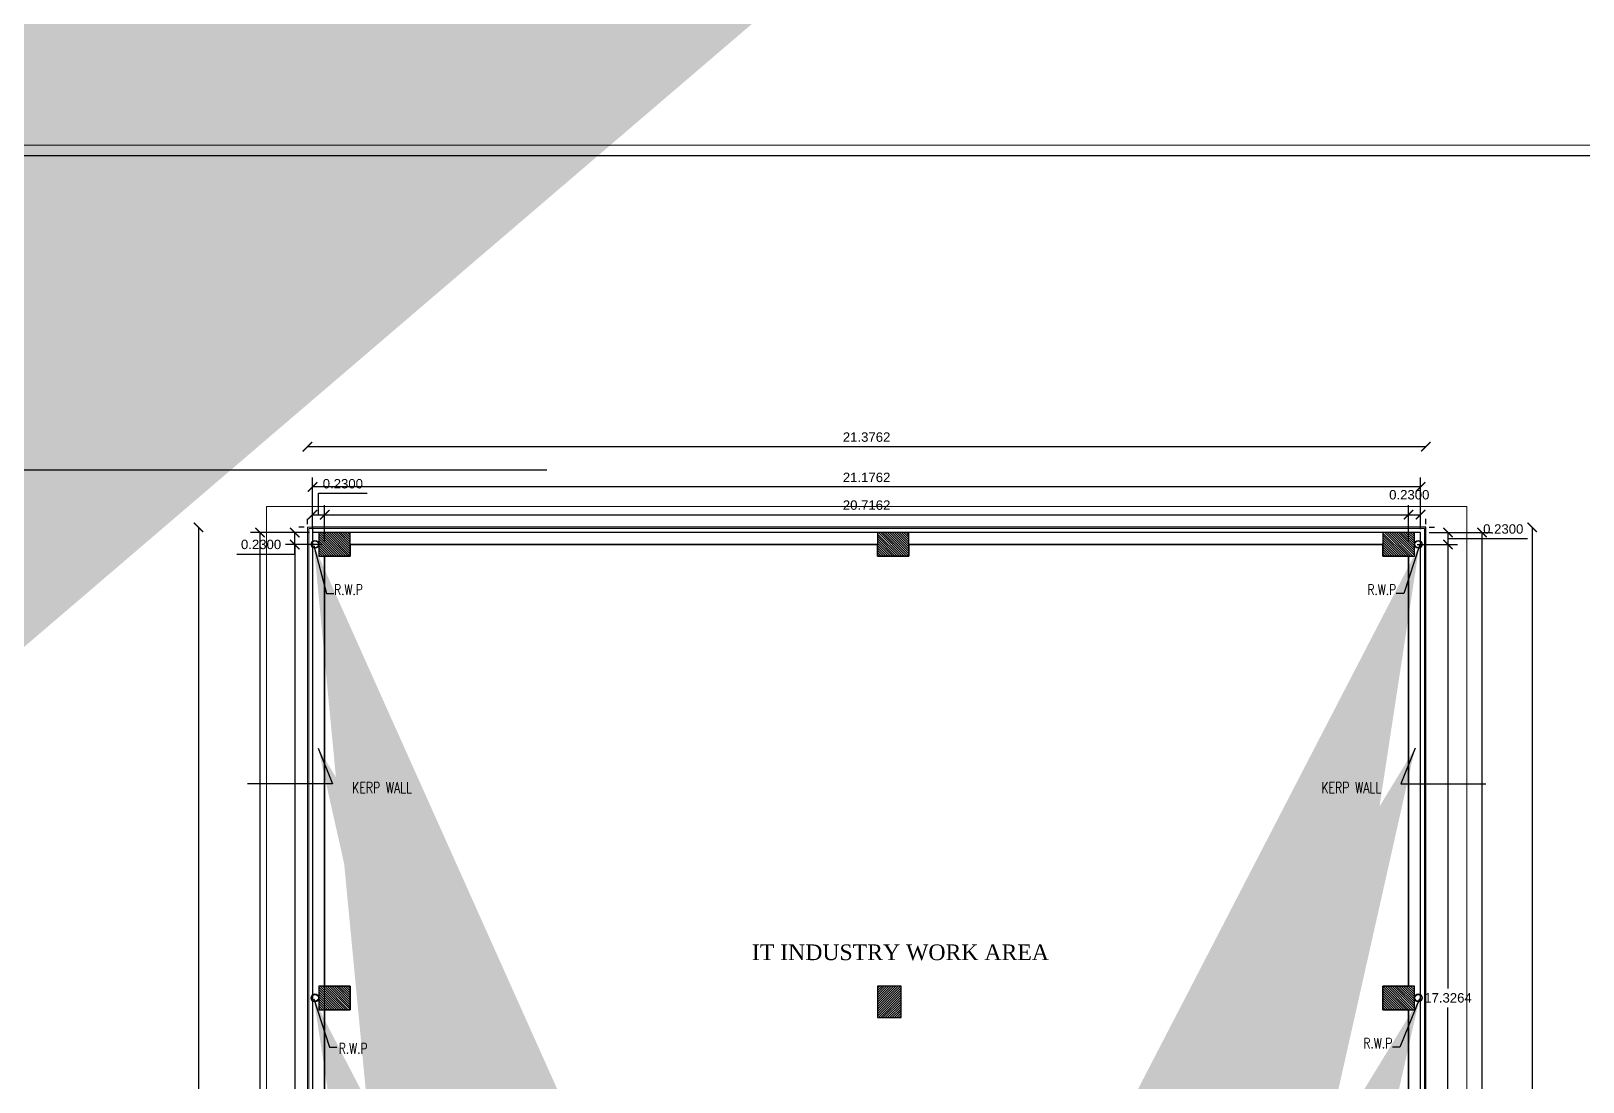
# Model space of a CAD drawing. Header units: metres. Extents: x -1560916 to -1560612, y 43591 to 43809.
# Drawn here: x -1560789.45 to -1560759.79, y 43704.66 to 43724.74 of the extents above; entities that cross this region are included whole.
import ezdxf

# ---------------------------------------------------------------- set-up
doc = ezdxf.new("R2010")
doc.units = ezdxf.units.M
doc.header["$LTSCALE"] = 750
doc.header["$MEASUREMENT"] = 0
doc.header["$PDMODE"] = 35
doc.header["$PDSIZE"] = 50
doc.linetypes.add('DOT2', pattern=[0.125, 0, -0.125])
doc.linetypes.add('PHANTOM2', pattern=[1.25, 0.625, -0.125, 0.125, -0.125, 0.125, -0.125])
doc.layers.get('0').update_dxf_attribs({"lineweight": 5})
doc.layers.get('Defpoints').update_dxf_attribs({"lineweight": 0})
for name, color, linetype, lineweight in [('AR_DIM WRK', 3, 'Continuous', 13), ('BLK_1_FLR_1_GLASS_FACADE_1', 4, 'Continuous', 5), ('BLK_1_FLR_1_GLASS_FACADE_2', 4, 'Continuous', 5), ('BLK_1_FLR_1_GLASS_FACADE_3', 4, 'Continuous', 5), ('BLK_1_LVL_1_BLDG_FOOT_PRINT', 1, 'Continuous', 5), ('column', 242, 'Continuous', 25), ('DIM-1', 8, 'Continuous', 18), ('ED', 30, 'Continuous', 0), ('HAT', 8, 'Continuous', 5), ('HATCH2', 8, 'Continuous', 5), ('TWO WHEELER', 8, 'Continuous', 13), ('wall', 7, 'Continuous', 30), ('WIN', 12, 'Continuous', 18)]:
    doc.layers.add(name, color=color, linetype=linetype, lineweight=lineweight)
for name, color, linetype in [('BLK_1_FLR_1_AC_ROOM_1', 117, 'Continuous'), ('BLK_1_FLR_1_BLT_UP_AREA', 1, 'Continuous'), ('BLK_1_FLR_1_CARPET_AREA', 10, 'Continuous'), ('BLK_1_FLR_5_ROOF_AREA', 54, 'Continuous'), ('DIM', 9, 'Continuous')]:
    doc.layers.add(name, color=color, linetype=linetype)
doc.styles.add('RS1', font='romans.shx', dxfattribs={"width": 0.75})
doc.styles.get("Standard").update_dxf_attribs({"font": 'arial.ttf'})
doc.styles.add('style4', font='BOOKOS.TTF', dxfattribs={"height": 300})
doc.dimstyles.new('DIM-100', dxfattribs={"dimtxt": 200, "dimasz": 100, "dimexe": 25, "dimexo": 25, "dimgap": 35, "dimtad": 1, "dimdec": 0, "dimrnd": 5, "dimzin": 0, "dimdsep": 46, "dimtxsty": 'RS1', "dimblk": 'ARCHTICK', "dimcen": 100, "dimdle": 25, "dimclrd": 8, "dimclre": 8, "dimclrt": 4, "dimadec": 0, "dimazin": 0, "dimtfac": 0.5, "dimtdec": 0, "dimtmove": 1, "dimatfit": 0, "dimfxl": 75, "dimfrac": 1, "dimtolj": 1, "dimtzin": 0, "dimarcsym": 2})
doc.dimstyles.get("Standard").update_dxf_attribs({"dimtxt": 0.18, "dimasz": 0.18, "dimexe": 0.18, "dimexo": 0.0625, "dimgap": 0.09, "dimtad": 1, "dimtih": 1, "dimtoh": 1, "dimdec": 4, "dimzin": 0, "dimdsep": 46, "dimtxsty": 'Standard', "dimblk": 'ARCHTICK', "dimcen": 0.09, "dimadec": 0, "dimazin": 0, "dimtfac": 1, "dimtdec": 4, "dimtofl": 0, "dimtmove": 0, "dimatfit": 3, "dimldrblk": 'ARCHTICK', "dimfxl": 1, "dimtolj": 1, "dimtzin": 0, "dimarcsym": 0})

# ---------------------------------------------------------------- blocks, each defined once
blk = doc.blocks.new('A$C1B39315A')
at = {"layer": 'HAT'}
h = blk.add_hatch(dxfattribs=at)
h.set_pattern_fill('ANSI31', color=256, scale=250, style=0)
h.set_pattern_definition([(45, (1235526.34, -160224.39), (-22.0970869, 22.0970869), [])])
h.paths.add_polyline_path([(-450, 0), (0, 0), (0, 600), (-450, 600)])
at = {"layer": 'column'}
blk.add_lwpolyline([(-450, 0), (0, 0), (0, 600), (-450, 600)], close=True, dxfattribs=at)
blk = doc.blocks.new('_ArchTick')
at = {"color": 0, "linetype": 'ByBlock', "const_width": 0.15}
blk.add_lwpolyline([(-0.5, -0.5), (0.5, 0.5)], dxfattribs=at)
blk = doc.blocks.new('*D152')
at = {"layer": 'Defpoints', "color": 0, "transparency": 16777216}
for p in [(-1560783.84, 43715.499), (-1560784.07, 43715.158), (-1560783.84, 43714.928)]:
    blk.add_point(p, dxfattribs=at)
at = {"layer": 'ED', "color": 0, "lineweight": -2, "transparency": 16777216}
for p, q in [((-1560783.955, 43715.499), (-1560783.955, 43715.908)), ((-1560783.955, 43715.908), (-1560783.028, 43715.908)), ((-1560784.07, 43715.221), (-1560784.07, 43715.679)), ((-1560784.07, 43715.499), (-1560783.84, 43715.499)), ((-1560783.84, 43714.991), (-1560783.84, 43715.679))]:
    blk.add_line(p, q, dxfattribs=at)
at = {"layer": 'ED', "color": 0, "lineweight": -2, "transparency": 16777216, "xscale": 0.18, "yscale": 0.18, "zscale": 0.18, "rotation": 180}
blk.add_blockref('_ArchTick', (-1560784.07, 43715.499), dxfattribs=at)
at = {"layer": 'ED', "color": 0, "lineweight": -2, "transparency": 16777216, "xscale": 0.18, "yscale": 0.18, "zscale": 0.18}
blk.add_blockref('_ArchTick', (-1560783.84, 43715.499), dxfattribs=at)
at = {"layer": 'ED', "color": 0, "transparency": 16777216, "insert": (-1560783.492, 43716.09), "char_height": 0.18, "attachment_point": 5}
blk.add_mtext('\\A1;0.2300', dxfattribs=at)
blk = doc.blocks.new('*D153')
at = {"layer": 'Defpoints', "color": 0, "transparency": 16777216}
for p in [(-1560763.124, 43715.499), (-1560783.84, 43714.928), (-1560763.124, 43714.928)]:
    blk.add_point(p, dxfattribs=at)
at = {"layer": 'ED', "color": 0, "lineweight": -2, "transparency": 16777216}
for p, q in [((-1560783.84, 43714.991), (-1560783.84, 43715.679)), ((-1560783.84, 43715.499), (-1560763.124, 43715.499)), ((-1560763.124, 43714.991), (-1560763.124, 43715.679))]:
    blk.add_line(p, q, dxfattribs=at)
at = {"layer": 'ED', "color": 0, "lineweight": -2, "transparency": 16777216, "xscale": 0.18, "yscale": 0.18, "zscale": 0.18, "rotation": 180}
blk.add_blockref('_ArchTick', (-1560783.84, 43715.499), dxfattribs=at)
at = {"layer": 'ED', "color": 0, "lineweight": -2, "transparency": 16777216, "xscale": 0.18, "yscale": 0.18, "zscale": 0.18}
blk.add_blockref('_ArchTick', (-1560763.124, 43715.499), dxfattribs=at)
at = {"layer": 'ED', "color": 0, "transparency": 16777216, "insert": (-1560773.482, 43715.681), "char_height": 0.18, "attachment_point": 5}
blk.add_mtext('\\A1;20.7162', dxfattribs=at)
blk = doc.blocks.new('*D154')
at = {"layer": 'Defpoints', "color": 0, "transparency": 16777216}
for p in [(-1560762.894, 43715.499), (-1560762.894, 43715.158), (-1560763.124, 43714.928)]:
    blk.add_point(p, dxfattribs=at)
at = {"layer": 'ED', "color": 0, "lineweight": -2, "transparency": 16777216}
for p, q in [((-1560763.124, 43714.991), (-1560763.124, 43715.679)), ((-1560763.124, 43715.499), (-1560762.894, 43715.499)), ((-1560762.894, 43715.221), (-1560762.894, 43715.679))]:
    blk.add_line(p, q, dxfattribs=at)
at = {"layer": 'ED', "color": 0, "lineweight": -2, "transparency": 16777216, "xscale": 0.18, "yscale": 0.18, "zscale": 0.18, "rotation": 180}
blk.add_blockref('_ArchTick', (-1560763.124, 43715.499), dxfattribs=at)
at = {"layer": 'ED', "color": 0, "lineweight": -2, "transparency": 16777216, "xscale": 0.18, "yscale": 0.18, "zscale": 0.18}
blk.add_blockref('_ArchTick', (-1560762.894, 43715.499), dxfattribs=at)
at = {"layer": 'ED', "color": 0, "transparency": 16777216, "insert": (-1560763.111, 43715.879), "char_height": 0.18, "attachment_point": 5}
blk.add_mtext('\\A1;0.2300', dxfattribs=at)
blk = doc.blocks.new('*D155')
at = {"layer": 'Defpoints', "color": 0, "transparency": 16777216}
for p in [(-1560784.07, 43716.029), (-1560784.07, 43715.158), (-1560762.894, 43715.158)]:
    blk.add_point(p, dxfattribs=at)
at = {"layer": 'ED', "color": 0, "lineweight": -2, "transparency": 16777216}
for p, q in [((-1560784.07, 43715.221), (-1560784.07, 43716.209)), ((-1560762.894, 43716.029), (-1560784.07, 43716.029)), ((-1560762.894, 43715.221), (-1560762.894, 43716.209))]:
    blk.add_line(p, q, dxfattribs=at)
at = {"layer": 'ED', "color": 0, "lineweight": -2, "transparency": 16777216, "xscale": 0.18, "yscale": 0.18, "zscale": 0.18, "rotation": 180}
blk.add_blockref('_ArchTick', (-1560784.07, 43716.029), dxfattribs=at)
at = {"layer": 'ED', "color": 0, "lineweight": -2, "transparency": 16777216, "xscale": 0.18, "yscale": 0.18, "zscale": 0.18}
blk.add_blockref('_ArchTick', (-1560762.894, 43716.029), dxfattribs=at)
at = {"layer": 'ED', "color": 0, "transparency": 16777216, "insert": (-1560773.482, 43716.211), "char_height": 0.18, "attachment_point": 5}
blk.add_mtext('\\A1;21.1762', dxfattribs=at)
blk = doc.blocks.new('*D156')
at = {"layer": 'Defpoints', "color": 0, "transparency": 16777216}
for p in [(-1560762.794, 43715.158), (-1560763.024, 43714.928), (-1560762.371, 43714.928)]:
    blk.add_point(p, dxfattribs=at)
at = {"layer": 'ED', "color": 0, "lineweight": -2, "transparency": 16777216}
for p, q in [((-1560762.731, 43715.158), (-1560762.191, 43715.158)), ((-1560762.371, 43715.158), (-1560762.371, 43714.928)), ((-1560762.961, 43714.928), (-1560762.191, 43714.928)), ((-1560762.371, 43715.043), (-1560761.778, 43715.043)), ((-1560761.778, 43715.043), (-1560760.851, 43715.043))]:
    blk.add_line(p, q, dxfattribs=at)
at = {"layer": 'ED', "color": 0, "lineweight": -2, "transparency": 16777216, "xscale": 0.18, "yscale": 0.18, "zscale": 0.18}
for p, rotation in [((-1560762.371, 43715.158), 90), ((-1560762.371, 43714.928), 270)]:
    blk.add_blockref('_ArchTick', p, dxfattribs=dict(at, rotation=rotation))
at = {"layer": 'ED', "color": 0, "transparency": 16777216, "insert": (-1560761.315, 43715.225), "char_height": 0.18, "attachment_point": 5}
blk.add_mtext('\\A1;0.2300', dxfattribs=at)
blk = doc.blocks.new('*D157')
at = {"layer": 'Defpoints', "color": 0, "transparency": 16777216}
for p in [(-1560763.024, 43714.928), (-1560762.794, 43697.602), (-1560762.371, 43697.602)]:
    blk.add_point(p, dxfattribs=at)
at = {"layer": 'ED', "color": 0, "lineweight": -2, "transparency": 16777216}
for p, q in [((-1560762.961, 43714.928), (-1560762.191, 43714.928)), ((-1560762.371, 43714.928), (-1560762.371, 43706.447)), ((-1560762.371, 43697.602), (-1560762.371, 43706.083)), ((-1560762.731, 43697.602), (-1560762.191, 43697.602))]:
    blk.add_line(p, q, dxfattribs=at)
at = {"layer": 'ED', "color": 0, "lineweight": -2, "transparency": 16777216, "xscale": 0.18, "yscale": 0.18, "zscale": 0.18}
for p, rotation in [((-1560762.371, 43714.928), 90), ((-1560762.371, 43697.602), 270)]:
    blk.add_blockref('_ArchTick', p, dxfattribs=dict(at, rotation=rotation))
at = {"layer": 'ED', "color": 0, "transparency": 16777216, "insert": (-1560762.371, 43706.265), "char_height": 0.18, "attachment_point": 5}
blk.add_mtext('\\A1;17.3264', dxfattribs=at)
blk = doc.blocks.new('*D159')
at = {"layer": 'Defpoints', "color": 0, "transparency": 16777216}
for p in [(-1560762.794, 43715.158), (-1560761.722, 43715.158), (-1560762.794, 43691.807)]:
    blk.add_point(p, dxfattribs=at)
at = {"layer": 'ED', "color": 0, "lineweight": -2, "transparency": 16777216}
for p, q in [((-1560762.731, 43715.158), (-1560761.542, 43715.158)), ((-1560761.722, 43715.158), (-1560761.722, 43703.665)), ((-1560761.722, 43691.807), (-1560761.722, 43703.301)), ((-1560762.731, 43691.807), (-1560761.542, 43691.807))]:
    blk.add_line(p, q, dxfattribs=at)
at = {"layer": 'ED', "color": 0, "lineweight": -2, "transparency": 16777216, "xscale": 0.18, "yscale": 0.18, "zscale": 0.18}
for p, rotation in [((-1560761.722, 43715.158), 90), ((-1560761.722, 43691.807), 270)]:
    blk.add_blockref('_ArchTick', p, dxfattribs=dict(at, rotation=rotation))
at = {"layer": 'ED', "color": 0, "transparency": 16777216, "insert": (-1560761.722, 43703.483), "char_height": 0.18, "attachment_point": 5}
blk.add_mtext('\\A1;23.3511', dxfattribs=at)
blk = doc.blocks.new('*D390')
at = {"layer": 'Defpoints', "color": 0, "transparency": 16777216}
for p in [(-1560784.411, 43714.928), (-1560783.84, 43714.928), (-1560784.07, 43692.043)]:
    blk.add_point(p, dxfattribs=at)
at = {"layer": 'ED', "color": 0, "lineweight": -2, "transparency": 16777216}
for p, q in [((-1560783.902, 43714.928), (-1560784.591, 43714.928)), ((-1560784.411, 43714.928), (-1560784.411, 43703.667)), ((-1560784.411, 43692.043), (-1560784.411, 43703.304)), ((-1560784.132, 43692.043), (-1560784.591, 43692.043))]:
    blk.add_line(p, q, dxfattribs=at)
at = {"layer": 'ED', "color": 0, "lineweight": -2, "transparency": 16777216, "xscale": 0.18, "yscale": 0.18, "zscale": 0.18}
for p, rotation in [((-1560784.411, 43714.928), 90), ((-1560784.411, 43692.043), 270)]:
    blk.add_blockref('_ArchTick', p, dxfattribs=dict(at, rotation=rotation))
at = {"layer": 'ED', "color": 0, "transparency": 16777216, "insert": (-1560784.411, 43703.485), "char_height": 0.18, "attachment_point": 5}
blk.add_mtext('\\A1;22.8858', dxfattribs=at)
blk = doc.blocks.new('*D391')
at = {"layer": 'Defpoints', "color": 0, "transparency": 16777216}
for p in [(-1560784.411, 43715.158), (-1560784.07, 43715.158), (-1560783.84, 43714.928)]:
    blk.add_point(p, dxfattribs=at)
at = {"layer": 'ED', "color": 0, "lineweight": -2, "transparency": 16777216}
for p, q in [((-1560784.132, 43715.158), (-1560784.591, 43715.158)), ((-1560784.411, 43714.928), (-1560784.411, 43715.158)), ((-1560783.902, 43714.928), (-1560784.591, 43714.928)), ((-1560784.411, 43714.748), (-1560784.411, 43714.928)), ((-1560785.518, 43714.748), (-1560784.411, 43714.748))]:
    blk.add_line(p, q, dxfattribs=at)
at = {"layer": 'ED', "color": 0, "lineweight": -2, "transparency": 16777216, "xscale": 0.18, "yscale": 0.18, "zscale": 0.18}
for p, rotation in [((-1560784.411, 43715.158), 90), ((-1560784.411, 43714.928), 270)]:
    blk.add_blockref('_ArchTick', p, dxfattribs=dict(at, rotation=rotation))
at = {"layer": 'ED', "color": 0, "transparency": 16777216, "insert": (-1560785.055, 43714.93), "char_height": 0.18, "attachment_point": 5}
blk.add_mtext('\\A1;0.2300', dxfattribs=at)
blk = doc.blocks.new('*D392')
at = {"layer": 'Defpoints', "color": 0, "transparency": 16777216}
for p in [(-1560784.411, 43715.158), (-1560785.077, 43691.813), (-1560784.411, 43691.813)]:
    blk.add_point(p, dxfattribs=at)
at = {"layer": 'ED', "color": 0, "lineweight": -2, "transparency": 16777216}
for p, q in [((-1560784.474, 43715.158), (-1560785.257, 43715.158)), ((-1560785.077, 43715.158), (-1560785.077, 43703.667)), ((-1560785.077, 43691.813), (-1560785.077, 43703.304)), ((-1560784.474, 43691.813), (-1560785.257, 43691.813))]:
    blk.add_line(p, q, dxfattribs=at)
at = {"layer": 'ED', "color": 0, "lineweight": -2, "transparency": 16777216, "xscale": 0.18, "yscale": 0.18, "zscale": 0.18}
for p, rotation in [((-1560785.077, 43715.158), 90), ((-1560785.077, 43691.813), 270)]:
    blk.add_blockref('_ArchTick', p, dxfattribs=dict(at, rotation=rotation))
at = {"layer": 'ED', "color": 0, "transparency": 16777216, "insert": (-1560785.077, 43703.485), "char_height": 0.18, "attachment_point": 5}
blk.add_mtext('\\A1;23.3458', dxfattribs=at)
blk = doc.blocks.new('*D475')
at = {"layer": 'BLK_1_FLR_1_GLASS_FACADE_1', "color": 0, "linetype": 'DOT2', "lineweight": -2, "transparency": 16777216}
for p, q in [((-1560762.731, 43715.258), (-1560760.583, 43715.258)), ((-1560762.731, 43691.807), (-1560760.583, 43691.807))]:
    blk.add_line(p, q, dxfattribs=at)
at = {"layer": 'BLK_1_FLR_1_GLASS_FACADE_1', "color": 0, "linetype": 'PHANTOM2', "lineweight": -2, "transparency": 16777216}
for p, q in [((-1560760.763, 43715.258), (-1560760.763, 43703.715)), ((-1560760.763, 43691.807), (-1560760.763, 43703.351))]:
    blk.add_line(p, q, dxfattribs=at)
at = {"layer": 'Defpoints', "color": 0, "transparency": 16777216}
for p in [(-1560762.794, 43715.258), (-1560762.794, 43691.807), (-1560760.763, 43691.807)]:
    blk.add_point(p, dxfattribs=at)
at = {"layer": 'BLK_1_FLR_1_GLASS_FACADE_1', "color": 0, "lineweight": -2, "transparency": 16777216, "xscale": 0.18, "yscale": 0.18, "zscale": 0.18}
for p, rotation in [((-1560760.763, 43715.258), 90), ((-1560760.763, 43691.807), 270)]:
    blk.add_blockref('_ArchTick', p, dxfattribs=dict(at, rotation=rotation))
at = {"layer": 'BLK_1_FLR_1_GLASS_FACADE_1', "color": 0, "transparency": 16777216, "insert": (-1560760.763, 43703.533), "char_height": 0.18, "attachment_point": 5}
blk.add_mtext('\\A1;23.4511', dxfattribs=at)
blk = doc.blocks.new('*D476')
at = {"layer": 'BLK_1_FLR_1_GLASS_FACADE_2', "color": 0, "linetype": 'DOT2', "lineweight": -2, "transparency": 16777216}
for p, q in [((-1560784.17, 43715.321), (-1560784.17, 43716.979)), ((-1560762.794, 43715.321), (-1560762.794, 43716.979))]:
    blk.add_line(p, q, dxfattribs=at)
at = {"layer": 'BLK_1_FLR_1_GLASS_FACADE_2', "color": 0, "linetype": 'PHANTOM2', "lineweight": -2, "transparency": 16777216}
blk.add_line((-1560762.794, 43716.799), (-1560784.17, 43716.799), dxfattribs=at)
at = {"layer": 'Defpoints', "color": 0, "transparency": 16777216}
for p in [(-1560784.17, 43716.799), (-1560784.17, 43715.258), (-1560762.794, 43715.258)]:
    blk.add_point(p, dxfattribs=at)
at = {"layer": 'BLK_1_FLR_1_GLASS_FACADE_2', "color": 0, "lineweight": -2, "transparency": 16777216, "xscale": 0.18, "yscale": 0.18, "zscale": 0.18, "rotation": 180}
blk.add_blockref('_ArchTick', (-1560784.17, 43716.799), dxfattribs=at)
at = {"layer": 'BLK_1_FLR_1_GLASS_FACADE_2', "color": 0, "lineweight": -2, "transparency": 16777216, "xscale": 0.18, "yscale": 0.18, "zscale": 0.18}
blk.add_blockref('_ArchTick', (-1560762.794, 43716.799), dxfattribs=at)
at = {"layer": 'BLK_1_FLR_1_GLASS_FACADE_2', "color": 0, "transparency": 16777216, "insert": (-1560773.482, 43716.981), "char_height": 0.18, "attachment_point": 5}
blk.add_mtext('\\A1;21.3762', dxfattribs=at)
blk = doc.blocks.new('*D477')
at = {"layer": 'BLK_1_FLR_1_GLASS_FACADE_3', "color": 0, "linetype": 'DOT2', "lineweight": -2, "transparency": 16777216}
for p, q in [((-1560784.232, 43715.258), (-1560786.431, 43715.258)), ((-1560784.232, 43691.813), (-1560786.431, 43691.813))]:
    blk.add_line(p, q, dxfattribs=at)
at = {"layer": 'BLK_1_FLR_1_GLASS_FACADE_3', "color": 0, "linetype": 'PHANTOM2', "lineweight": -2, "transparency": 16777216}
for p, q in [((-1560786.251, 43715.258), (-1560786.251, 43703.717)), ((-1560786.251, 43691.813), (-1560786.251, 43703.354))]:
    blk.add_line(p, q, dxfattribs=at)
at = {"layer": 'Defpoints', "color": 0, "transparency": 16777216}
for p in [(-1560784.17, 43715.258), (-1560786.251, 43691.813), (-1560784.17, 43691.813)]:
    blk.add_point(p, dxfattribs=at)
at = {"layer": 'BLK_1_FLR_1_GLASS_FACADE_3', "color": 0, "lineweight": -2, "transparency": 16777216, "xscale": 0.18, "yscale": 0.18, "zscale": 0.18}
for p, rotation in [((-1560786.251, 43715.258), 90), ((-1560786.251, 43691.813), 270)]:
    blk.add_blockref('_ArchTick', p, dxfattribs=dict(at, rotation=rotation))
at = {"layer": 'BLK_1_FLR_1_GLASS_FACADE_3', "color": 0, "transparency": 16777216, "insert": (-1560786.251, 43703.535), "char_height": 0.18, "attachment_point": 5}
blk.add_mtext('\\A1;23.4458', dxfattribs=at)

msp = doc.modelspace()

# ---------------------------------------------------------------- linework, layer by layer
at = {"color": 140}
for p, q in [((-1560762.79375, 43715.25838), (-1560784.16999, 43715.25838)), ((-1560784.16999, 43715.25838), (-1560784.16999, 43691.81258)), ((-1560762.81875, 43715.23338), (-1560784.14499, 43715.23338)), ((-1560784.14499, 43715.23338), (-1560784.14499, 43691.83758)), ((-1560762.81875, 43715.23338), (-1560762.81875, 43691.83229)), ((-1560762.79375, 43715.25838), (-1560762.79375, 43691.80729))]:
    msp.add_line(p, q, dxfattribs=at)
at = {"layer": 'BLK_1_FLR_1_AC_ROOM_1', "color": 2}
msp.add_lwpolyline([(-1560763.12375, 43697.59208), (-1560763.12375, 43706.04048), (-1560763.61375, 43706.04048), (-1560763.61375, 43706.49048), (-1560763.12375, 43706.49048), (-1560763.12375, 43714.70838), (-1560763.61375, 43714.70838), (-1560763.61375, 43714.92838), (-1560772.67332, 43714.92838), (-1560772.67332, 43714.70838), (-1560773.27332, 43714.70838), (-1560773.27332, 43714.92838), (-1560783.34999, 43714.92838), (-1560783.34999, 43714.70838), (-1560783.83999, 43714.70838), (-1560783.83999, 43706.49048), (-1560783.34999, 43706.49048), (-1560783.34999, 43706.04048), (-1560783.83999, 43706.04048), (-1560783.83999, 43695.09258)], dxfattribs=at)
at = {"layer": 'BLK_1_FLR_1_BLT_UP_AREA', "color": 20}
msp.add_lwpolyline([(-1560762.89375, 43715.15838), (-1560784.06999, 43715.15838), (-1560784.06999, 43691.81258), (-1560771.69332, 43691.81258), (-1560771.69332, 43691.08258), (-1560770.22019, 43691.08258), (-1560770.22019, 43691.81787), (-1560768.43999, 43691.81258), (-1560768.78999, 43691.08258), (-1560767.98999, 43691.08258), (-1560767.63999, 43691.81258), (-1560762.89375, 43691.81258)], close=True, dxfattribs=at)
at = {"layer": 'BLK_1_FLR_1_CARPET_AREA', "color": 32}
msp.add_lwpolyline([(-1560783.83999, 43695.09258), (-1560783.83999, 43706.04048), (-1560783.34999, 43706.04048), (-1560783.34999, 43706.49048), (-1560783.83999, 43706.49048), (-1560783.83999, 43714.70838), (-1560783.34999, 43714.70838), (-1560783.34999, 43714.92838), (-1560773.27332, 43714.92838), (-1560773.27332, 43714.70838), (-1560772.67332, 43714.70838), (-1560772.67332, 43714.92838), (-1560763.61375, 43714.92838), (-1560763.61375, 43714.70838), (-1560763.12375, 43714.70838), (-1560763.12375, 43706.49048), (-1560763.61375, 43706.49048), (-1560763.61375, 43706.04048), (-1560763.12375, 43706.04048), (-1560763.12375, 43697.602)], dxfattribs=at)
at = {"layer": 'BLK_1_FLR_5_ROOF_AREA'}
msp.add_lwpolyline([(-1560784.06999, 43691.80729), (-1560762.79375, 43691.80729), (-1560762.79375, 43715.25838), (-1560784.06999, 43715.25838)], close=True, dxfattribs=at)
at = {"layer": 'BLK_1_LVL_1_BLDG_FOOT_PRINT'}
msp.add_lwpolyline([(-1560762.79375, 43691.80729), (-1560784.16999, 43691.80729), (-1560784.16999, 43715.25838), (-1560762.79375, 43715.25838)], close=True, dxfattribs=at)
at = {"layer": 'DIM', "linetype": 'Continuous'}
for centre, radius in [((-1560784.02499, 43714.93338), 0.075), ((-1560784.02499, 43714.93338), 0.06492), ((-1560762.93875, 43714.93338), 0.075), ((-1560762.93875, 43714.93338), 0.06492), ((-1560784.02499, 43706.26548), 0.075), ((-1560784.02499, 43706.26548), 0.06492), ((-1560762.93875, 43706.26548), 0.075), ((-1560762.93875, 43706.26548), 0.06492)]:
    msp.add_circle(centre, radius, dxfattribs=at)
at = {"layer": 'DIM-1', "color": 6, "linetype": 'Continuous'}
msp.add_lwpolyline([(-1560856.95623, 43638.46354), (-1560856.95623, 43722.56354), (-1560741.05623, 43722.56354), (-1560741.05623, 43638.46354), (-1560856.95623, 43638.46354)], close=True, dxfattribs=at)
at = {"layer": 'wall'}
msp.add_lwpolyline([(-1560856.75623, 43638.66354), (-1560856.75623, 43722.36354), (-1560741.25623, 43722.36354), (-1560741.25623, 43638.66354)], close=True, dxfattribs=at)
at = {"layer": 'WIN'}
for p, q in [((-1560762.01375, 43715.65838), (-1560784.94999, 43715.65838)), ((-1560784.94999, 43715.65838), (-1560784.94999, 43691.08258)), ((-1560762.01375, 43715.65838), (-1560762.01375, 43691.08258)), ((-1560784.06999, 43715.15838), (-1560784.06999, 43692.04258)), ((-1560783.94999, 43715.15838), (-1560784.06999, 43715.15838)), ((-1560773.27332, 43715.15838), (-1560783.34999, 43715.15838)), ((-1560763.61375, 43715.15838), (-1560772.67332, 43715.15838)), ((-1560762.89375, 43715.15838), (-1560763.01375, 43715.15838)), ((-1560762.89375, 43715.15838), (-1560762.89375, 43697.602)), ((-1560773.27332, 43714.92838), (-1560783.34999, 43714.92838)), ((-1560763.61375, 43714.92838), (-1560772.67332, 43714.92838)), ((-1560783.83999, 43714.70838), (-1560783.83999, 43692.04258)), ((-1560763.12375, 43714.70838), (-1560763.12375, 43706.49048)), ((-1560763.12375, 43706.04048), (-1560763.12375, 43697.602))]:
    msp.add_line(p, q, dxfattribs=at)

# ---------------------------------------------------------------- block references
at = {"layer": 'column', "xscale": 0.001, "yscale": 0.001, "zscale": 0.001}
for p, rotation in [((-1560783.34999, 43715.15838), 90), ((-1560773.27332, 43714.70838), 270), ((-1560763.61375, 43714.70838), 270), ((-1560783.34999, 43706.49048), 90), ((-1560763.61375, 43706.04048), 270)]:
    msp.add_blockref('A$C1B39315A', p, dxfattribs=dict(at, rotation=rotation))
msp.add_blockref('A$C1B39315A', (-1560772.82332, 43705.89048), dxfattribs=at)

# ---------------------------------------------------------------- texts
at = {"style": 'style4'}
msp.add_text('IT INDUSTRY WORK AREA', height=0.3, dxfattribs=at).set_placement((-1560775.67368, 43706.98705))
at = {"layer": 'TWO WHEELER', "color": 4, "char_height": 0.2, "width": 1.283, "style": 'RS1'}
for insert, attachment_point in [((-1560783.10805, 43714.16715), 3), ((-1560763.91253, 43714.16715), 1), ((-1560783.01871, 43705.39787), 3), ((-1560763.98665, 43705.49925), 1)]:
    msp.add_mtext('\\A1;R.W.P', dxfattribs=dict(at, insert=insert, attachment_point=attachment_point))
at = {"layer": 'wall', "color": 4, "char_height": 0.2044444, "width": 2.3078832, "style": 'RS1'}
for insert, attachment_point in [((-1560783.31509, 43710.38532), 1), ((-1560763.64865, 43710.38532), 3)]:
    msp.add_mtext('\\A1;KERP WALL', dxfattribs=dict(at, insert=insert, attachment_point=attachment_point))

# ---------------------------------------------------------------- dimensions: what is measured, and where the dimension line sits
at = {"layer": 'BLK_1_FLR_1_GLASS_FACADE_1', "color": 1}
dim = msp.add_linear_dim(base=(-1560760.76342, 43691.80729), p1=(-1560762.79375, 43715.25838), p2=(-1560762.79375, 43691.80729), angle=90, dimstyle='Standard', override={"dimfxl": 0, "dimarcsym": 2}, dxfattribs=at)
dim.commit()
dim.dimension.update_dxf_attribs({"geometry": '*D475', "text_midpoint": (-1560760.76342, 43703.53284)})
at = {"layer": 'BLK_1_FLR_1_GLASS_FACADE_2', "color": 1}
dim = msp.add_linear_dim(base=(-1560784.16999, 43716.79891), p1=(-1560762.79375, 43715.25838), p2=(-1560784.16999, 43715.25838), dimstyle='Standard', override={"dimfxl": 0, "dimarcsym": 2}, dxfattribs=at)
dim.commit()
dim.dimension.update_dxf_attribs({"geometry": '*D476', "text_midpoint": (-1560773.48187, 43716.98088)})
at = {"layer": 'BLK_1_FLR_1_GLASS_FACADE_3', "color": 1}
dim = msp.add_linear_dim(base=(-1560786.25054, 43691.81258), p1=(-1560784.16999, 43715.25838), p2=(-1560784.16999, 43691.81258), angle=90, dimstyle='Standard', override={"dimfxl": 0, "dimarcsym": 2}, dxfattribs=at)
dim.commit()
dim.dimension.update_dxf_attribs({"geometry": '*D477', "text_midpoint": (-1560786.25054, 43703.53548)})
at = {"layer": 'ED'}
for base, p1, p2, picture, middle in [((-1560784.06999, 43716.02899), (-1560762.89375, 43715.15838), (-1560784.06999, 43715.15838), '*D155', (-1560773.48187, 43716.2109)), ((-1560783.83999, 43715.4987), (-1560784.06999, 43715.15838), (-1560783.83999, 43714.92838), '*D152', (-1560783.86499, 43716.0896)), ((-1560763.12375, 43715.4987), (-1560783.83999, 43714.92838), (-1560763.12375, 43714.92838), '*D153', (-1560773.48187, 43715.68061))]:
    dim = msp.add_linear_dim(base=base, p1=p1, p2=p2, dimstyle='Standard', override={"dimtmove": 1, "dimfxl": 5}, dxfattribs=at)
    dim.commit()
    dim.dimension.update_dxf_attribs({"geometry": picture, "text_midpoint": middle})
dim = msp.add_linear_dim(base=(-1560762.89375, 43715.4987), p1=(-1560763.12375, 43714.92838), p2=(-1560762.89375, 43715.15838), dimstyle='Standard', override={"dimtmove": 1, "dimfxl": 5}, dxfattribs=at)
dim.commit()
dim.dimension.update_dxf_attribs({"geometry": '*D154', "text_midpoint": (-1560763.11142, 43715.69664), "dimtype": 160})
for base, p1, p2, picture, middle in [((-1560785.07652, 43691.81258), (-1560784.41121, 43715.15838), (-1560784.41121, 43691.81258), '*D392', (-1560785.07652, 43703.48548)), ((-1560762.37085, 43714.92838), (-1560762.79375, 43715.15838), (-1560763.02375, 43714.92838), '*D156', (-1560761.68799, 43715.22535)), ((-1560761.72239, 43715.15838), (-1560762.79375, 43691.80729), (-1560762.79375, 43715.15838), '*D159', (-1560761.72239, 43703.48284)), ((-1560784.41121, 43714.92838), (-1560784.06999, 43692.04258), (-1560783.83999, 43714.92838), '*D390', (-1560784.41121, 43703.48548)), ((-1560762.37085, 43697.602), (-1560763.02375, 43714.92838), (-1560762.79375, 43697.602), '*D157', (-1560762.37085, 43706.26519))]:
    dim = msp.add_linear_dim(base=base, p1=p1, p2=p2, angle=90, dimstyle='Standard', override={"dimtmove": 1, "dimfxl": 5}, dxfattribs=at)
    dim.commit()
    dim.dimension.update_dxf_attribs({"geometry": picture, "text_midpoint": middle})
dim = msp.add_linear_dim(base=(-1560784.41121, 43715.15838), p1=(-1560783.83999, 43714.92838), p2=(-1560784.06999, 43715.15838), angle=90, dimstyle='Standard', override={"dimtmove": 1, "dimfxl": 5}, dxfattribs=at)
dim.commit()
dim.dimension.update_dxf_attribs({"geometry": '*D391', "text_midpoint": (-1560784.58143, 43714.85684), "dimtype": 160})

# ---------------------------------------------------------------- leaders
at = {"layer": 'AR_DIM WRK', "annotation_type": 0, "has_hookline": 1, "hookline_direction": 1, "text_width": 1.04286}
msp.add_leader([(-1560813.55273, 43692.45799), (-1560813.12632, 43692.96428), (-1560847.77105, 43692.96428)], dimstyle='DIM-100', override={"dimgap": 35, "dimtad": 0}, dxfattribs=at)
at = {"layer": 'AR_DIM WRK'}
for points in [[(-1560784.04668, 43714.91278), (-1560783.80344, 43713.99092), (-1560783.6618, 43713.99092)], [(-1560762.91706, 43714.91278), (-1560763.21714, 43713.99092), (-1560763.35879, 43713.99092)], [(-1560784.04668, 43706.24487), (-1560783.74638, 43705.32302), (-1560783.60473, 43705.32302)], [(-1560762.91706, 43706.24487), (-1560763.29126, 43705.32302), (-1560763.43291, 43705.32302)]]:
    msp.add_leader(points, dimstyle='DIM-100', override={"dimgap": 35, "dimtad": 0}, dxfattribs=at)
at = {"layer": 'HATCH2', "annotation_type": 0, "has_hookline": 1, "hookline_direction": 1, "text_width": 1.71429}
msp.add_leader([(-1560813.50198, 43715.65838), (-1560813.94459, 43716.35449), (-1560779.59269, 43716.35449)], dimstyle='DIM-100', override={"dimgap": 35, "dimtad": 0}, dxfattribs=at)
at = {"layer": 'wall', "annotation_type": 0, "has_hookline": 1, "hookline_direction": 1, "text_width": 1.27048}
for points in [[(-1560783.96398, 43711.04073), (-1560783.68842, 43710.35867), (-1560785.31309, 43710.35886)], [(-1560762.99976, 43711.04073), (-1560763.27532, 43710.35867), (-1560761.65065, 43710.35886)]]:
    msp.add_leader(points, dimstyle='DIM-100', override={"dimgap": 2, "dimtad": 0}, dxfattribs=at)

doc.saveas('drawing.dxf')
